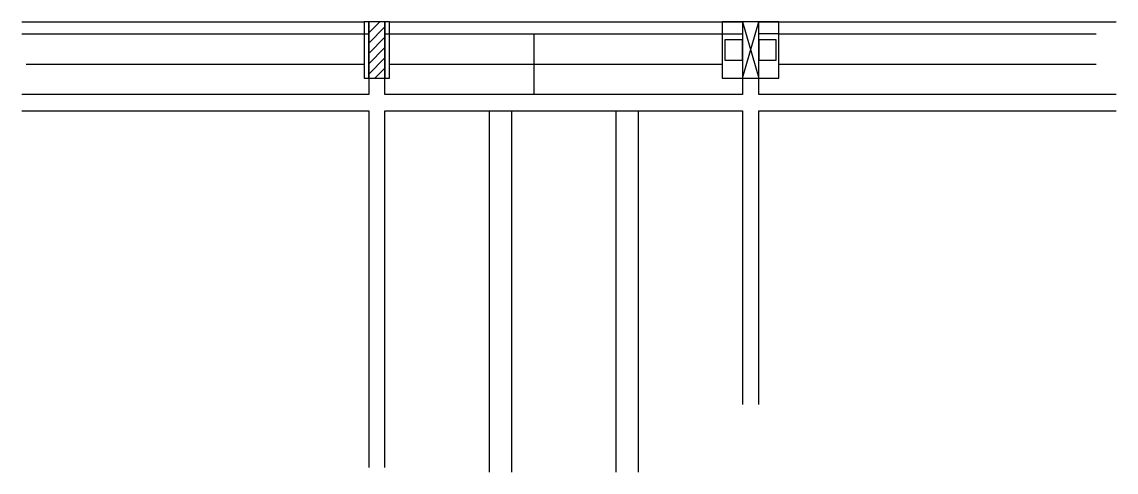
# Model space of a CAD drawing. Header units: metres. Extents: x 3840 to 5119, y 2697 to 3224.
import ezdxf

# ---------------------------------------------------------------- set-up
doc = ezdxf.new("R2010")
doc.units = ezdxf.units.M
for name, color, linetype in [('1', 7, 'Continuous'), ('3', 7, 'Continuous'), ('7', 7, 'Continuous'), ('Painéis', 7, 'Continuous')]:
    doc.layers.add(name, color=color, linetype=linetype)

msp = doc.modelspace()

# ---------------------------------------------------------------- linework, layer by layer
at = {"layer": '1', "color": 7, "lineweight": 25}
for p, q in [((4682.2, 3158.2), (4701.2, 3224.2)), ((4682.2, 3224.2), (4701.2, 3158.2))]:
    msp.add_line(p, q, dxfattribs=at)
at = {"layer": '3', "color": 7, "lineweight": 25}
for p, q in [((3839.7, 3224.2), (4239.7, 3224.2)), ((4245.2, 3211.2), (4258.1, 3224.2)), ((4245.2, 3223.3), (4246.1, 3224.2)), ((4245.2, 3199.2), (4264.2, 3218.2)), ((4269.7, 3224.2), (4682.2, 3224.2)), ((4701.2, 3224.2), (5119.2, 3224.2)), ((3839.7, 3210.2), (4239.7, 3210.2)), ((4239.7, 3210.2), (4245.2, 3210.2)), ((4245.2, 3187.2), (4264.2, 3206.2)), ((4264.2, 3210.2), (4269.7, 3210.2)), ((4269.7, 3210.2), (4658.7, 3210.2)), ((4658.7, 3210.2), (4682.2, 3210.2)), ((4724.7, 3210.2), (4701.2, 3210.2)), ((4724.7, 3210.2), (5095.7, 3210.2)), ((4245.2, 3175.2), (4264.2, 3194.2)), ((4245.2, 3163.1), (4264.2, 3182.1)), ((4252.2, 3158.2), (4264.2, 3170.1))]:
    msp.add_line(p, q, dxfattribs=at)
for points in [[(4658.7, 3158.2), (4724.7, 3158.2), (4724.7, 3224.2), (4658.7, 3224.2), (4658.7, 3158.2)], [(4245.2, 3158.2), (4245.2, 3139.2)], [(4264.2, 3139.2), (4264.2, 3158.2)], [(4682.2, 3158.2), (4682.2, 3139.2)], [(4701.2, 3139.2), (4701.2, 3158.2)], [(4245.2, 3139.2), (3839.7, 3139.2)], [(4682.2, 3139.2), (4264.2, 3139.2)], [(5119.2, 3139.2), (4701.2, 3139.2)], [(3839.7, 3120.2), (4245.2, 3120.2)], [(4245.2, 3120.2), (4245.2, 2702.7)], [(4264.2, 3120.2), (4682.2, 3120.2)], [(4264.2, 2702.7), (4264.2, 3120.2)], [(4682.2, 3120.2), (4682.2, 2776.2)], [(4701.2, 3120.2), (5119.2, 3120.2)], [(4701.2, 2776.2), (4701.2, 3120.2)]]:
    msp.add_lwpolyline(points, dxfattribs=at)
at = {"layer": '7', "color": 7, "lineweight": 25}
for points in [[(4245.2, 3224.2), (4239.7, 3224.2), (4239.7, 3158.2), (4245.2, 3158.2), (4245.2, 3224.2)], [(4245.2, 3158.2), (4264.2, 3158.2), (4264.2, 3224.2), (4245.2, 3224.2), (4245.2, 3158.2)], [(4269.7, 3224.2), (4264.2, 3224.2), (4264.2, 3158.2), (4269.7, 3158.2), (4269.7, 3224.2)], [(4682.2, 3158.2), (4701.2, 3158.2), (4701.2, 3224.2), (4682.2, 3224.2), (4682.2, 3158.2)], [(4682.2, 3203.2), (4661.7, 3203.2), (4661.7, 3179.2), (4682.2, 3179.2), (4682.2, 3203.2)], [(4721.7, 3203.2), (4701.2, 3203.2), (4701.2, 3179.2), (4721.7, 3179.2), (4721.7, 3203.2)]]:
    msp.add_lwpolyline(points, dxfattribs=at)
at = {"layer": 'Painéis', "color": 7, "lineweight": 25}
for p, q in [((4438.2, 3210.2), (4438.2, 3139.2)), ((3844.7, 3174.7), (4239.7, 3174.7)), ((4269.7, 3174.7), (4658.7, 3174.7)), ((4724.7, 3174.7), (5095.7, 3174.7)), ((4386.1, 3120.2), (4386.1, 2697.2)), ((4412.1, 3120.2), (4412.1, 2697.2)), ((4534.1, 3120.2), (4534.1, 2697.2)), ((4560.1, 3120.2), (4560.1, 2697.2))]:
    msp.add_line(p, q, dxfattribs=at)

doc.saveas('drawing.dxf')
